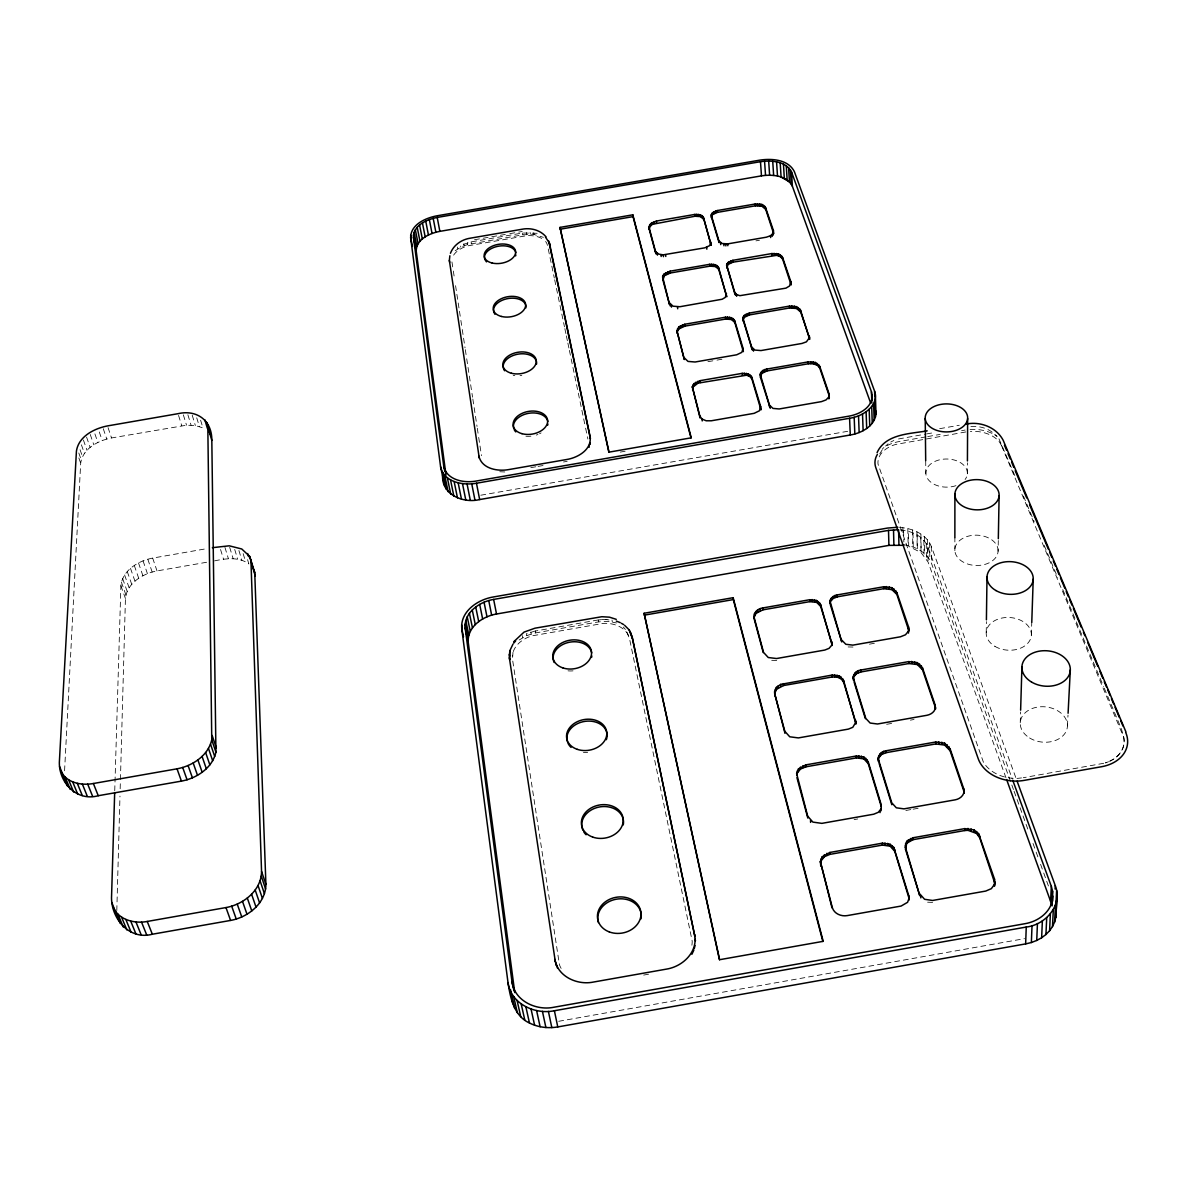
<?xml version="1.0" encoding="UTF-8"?>
<svg xmlns="http://www.w3.org/2000/svg" width="1187" height="1187" viewBox="0 0 1187 1187"><rect width="100%" height="100%" fill="white"/><g stroke="black" fill="none" stroke-linecap="round" stroke-linejoin="round"><path stroke-width="0.75" stroke-dasharray="5 3.75" d="M954.867 550.723L954.867 537.77M967.346 473.85L967.405 462.811M986.234 632.434L986.382 621.647M998.089 551.287A21.633 15.149 1.8 0 0 966.441 536.732A21.633 15.149 1.8 0 0 964.897 562.935A21.633 15.149 1.8 0 0 998.089 551.287L998.297 540.515M116.801 910.637L119.976 796.136M120.169 788.747L120.377 781.358M120.436 779.518L125.436 598.53C127.009 582.98 142.93 573.544 157.01 570.917L207.369 562.134M114.738 790.75L120.896 585.71C122.528 570.116 138.567 560.724 152.678 558.083L206.939 548.631M1020.241 722.794L1020.568 711.963M1031.355 635.03L1031.77 622.389M1067.439 725.91L1068.003 715.049M64.573 770.764L80.686 463.153C82.778 448.493 98.328 440.481 111.548 437.958L186.522 425.198L195.351 425.554L202.903 427.854L200.306 419.204M561.139 968.384A30.966 26.025 -11.6 0 1 559.418 964.63L512.487 659.26L513.229 649.141M879.76 453.864L883.069 448.449M885.606 446.075L888.099 443.834M455.17 250.813L460.808 247.119L467.708 244.507L522.844 234.803L534.016 234.477L543.394 237.341M519.149 640.001L526.82 635.535L535.693 632.894L598.574 621.884L607.803 621.35L616.572 622.952M890.769 442.009L893.841 440.466M537.177 233.29L522.562 233.008L471.105 241.896L460.482 245.323L460.808 247.119M535.53 630.92L526.479 633.65L526.82 635.535M1103.732 763.286L1023.268 777.722M898.514 438.967L924.851 434.234M854.136 819.594L857.711 818.956M905.859 810.469L911.334 809.489M913.159 809.178L920.459 807.887M643.651 975.076L649.007 974.126M558.691 1021.295L1024.559 938.65M598.203 619.955L535.352 631.024L535.693 632.894M869.418 644.17L874.893 643.206M886.689 724.307L892.164 723.343M910.384 720.138L914.035 719.485M755.941 240.857L759.457 240.249M707.942 361.679L715.167 360.418M716.978 360.106L722.393 359.157M530.826 467.648L536.287 466.699M538.097 466.387L545.367 465.126M563.528 461.966L567.163 461.328M620.207 452.099L625.697 451.134M480.794 495.216L847.652 431.311M939.689 428.67L959.289 425.258M926.691 433.908L933.991 432.632M214.565 560.872C225.812 558.454 238.958 556.614 248.855 563.959L246.866 557.252M925.934 436.875L899.197 441.549A31.945 21.589 -0.7 0 0 882.564 448.612M927.715 436.564L940.208 434.397M961.604 430.658L965.165 430.05M965.817 431.949L895.636 444.457A28.948 19.571 -0.7 0 0 878.024 464.102L983.37 762.039A33.577 25.52 5.6 0 0 1017.912 778.331L1021.488 777.915M474.533 239.729L508.081 233.943M509.846 233.631L516.924 232.415M518.689 232.103L522.221 231.495M852.978 647.049L848.141 646.945M776.713 660.432L771.001 660.313M932.596 902.387L927.151 902.165M970.921 426.415C979.127 425.985 987.94 427.958 994.023 433.759M504.772 471.966L496.448 471.595M602.017 619.51L607.521 619.466L607.803 621.35M899.509 527.429C912.135 528.126 926.246 533.942 931.305 546.361L1016.502 779.518M900.25 529.936C911.319 530.782 923.486 536.079 927.893 546.955L1012.081 778.435M605.548 619.51L608.99 619.911M903.248 544.625C914.687 546.183 926.988 552.014 931.469 563.35L1013.461 789.533M1005.982 777.826L928.056 562.015L921.008 552.534L908.723 546.361L908.441 531.346M994.958 434.59L996.828 436.237M623.309 627.048L625.401 629.481M998.964 438.804L1014.84 475.661M1001.591 445.778L999.973 442.81A29.082 19.452 0.7 0 0 970.372 431.415M626.929 632.181L629.54 638.769L692.184 941.113A30.951 26.01 -7.6 0 1 691.887 945.223M1023.431 496.062L1034.159 521.568M1044.174 545.382L1057.765 577.683M1062.78 589.583L1103.569 686.501M1104.281 688.208L1121.448 729.011L1123.718 737.275A33.859 25.268 7.6 0 1 1110.008 761.075M1001.591 445.763L1123.718 737.29A33.859 25.268 7.6 0 1 1105.423 762.885A33.859 25.268 7.6 0 0 1108.539 761.728M1014.084 791.269L1025.449 822.576M1026.072 824.327L1027.972 829.55M1033.016 843.467L1035.539 850.426M1036.162 852.162L1038.061 857.385M1040.584 864.344L1043.106 871.303M1043.729 873.038L1048.774 886.956M120.896 585.71L125.436 598.53M78.802 452.989L81.22 459.859M122.632 578.529L127.157 591.349M78.861 457.989L80.686 463.153M121.386 582.149L125.926 594.954M81.413 444.813L84.425 453.404M124.605 574.983L129.116 587.788M80.063 449.739L82.482 456.609M83.402 440.006L87.007 450.318M127.261 571.57L131.742 584.375M547.504 245.412L546.792 243.365A22.152 13.339 -9.1 0 0 545.575 241.525M86.577 437.113L90.153 447.41M130.511 568.365L134.962 581.185M90.242 434.472L93.803 444.784M134.294 565.472L138.716 578.292M94.901 433.878L97.853 442.469M138.508 562.935L142.9 575.754M99.278 431.949L102.216 440.54M143.048 560.843L147.425 573.647M147.811 559.211L152.159 572.03M103.269 428.715L106.771 439.027M108.062 427.646L111.548 437.958M152.678 558.083L157.01 570.917M178.569 415.42L181.759 425.777M220.559 549.522L223.557 559.314M224.936 547.4L228.408 558.736M183.347 414.842L186.522 425.198M192.22 415.183L195.351 425.554M229.699 547.37L233.142 558.706M187.887 414.767L191.048 425.124M196.73 417.824L199.342 426.474M234.714 549.447L237.667 559.24M238.913 550.501L241.851 560.309M243.157 553.632L245.62 561.896M548.26 249.018L554.299 277.995M554.67 279.791L564.478 326.855M564.864 328.651L565.991 334.081M566.362 335.891L567.505 341.322M567.876 343.117L569.018 348.563M569.389 350.358L585.236 426.37M585.621 428.181L587.877 439.042M522.443 635.683L522.784 637.553M457.47 247.059L457.796 248.855M463.82 243.869L464.147 245.664M530.812 632.092L531.153 633.962M467.381 242.712L467.708 244.507M471.105 241.896L471.417 243.691M526.345 232.533L526.627 234.329M522.562 233.008L522.844 234.803M530.085 232.429L530.366 234.225M533.735 232.682L534.016 234.477M598.574 621.884L598.278 620.015L602.907 619.466L603.189 621.35M451.95 261.926L453.063 269.241M453.345 271.051L454.458 278.381M455.571 285.681L459.191 309.451M459.473 311.261L460.586 318.591M460.868 320.401L461.98 327.731M462.262 329.541L465.037 347.836M465.319 349.646L466.432 356.975M466.714 358.786L472.56 397.185M472.841 399.01L477.026 426.43M477.293 428.255L478.406 435.57M478.687 437.395L481.477 455.674M612.017 620L612.299 621.884M903.604 530.277L903.841 541.955M902.892 527.696L903.07 536.168M907.818 528.586L908.144 545.53M912.996 532.918L913.248 547.949M912.536 529.966L912.833 546.925M917.15 534.981L917.373 550.026M916.928 531.806L917.195 548.765M920.919 534.076L921.157 551.035M920.8 537.488L921.008 552.534M924.421 536.702L924.628 553.676M923.857 540.367L924.05 555.412M929.658 542.919L929.836 559.893M927.893 546.955L928.056 562.015M927.359 539.684L927.537 556.658M925.697 460.719L925.845 473.568M926.246 543.542L926.409 558.602M931.305 546.361L931.469 563.35M628.546 635.683A27.153 20.031 -8.6 0 0 603.159 623.398L531.91 635.876A27.167 20.045 -10.6 0 0 512.354 656.025M587.639 752.35A20.238 15.535 -9.6 0 1 583.41 752.395M573.009 670.848A19.511 14.437 -9.6 0 1 566.971 670.7M541.732 238.439A22.152 13.339 -9.1 0 0 526.538 235.709L468.272 245.768A22.167 13.339 -10 0 0 452.395 257.609M521.805 375.418A16.87 10.802 -9.6 0 1 520.054 375.656M514.846 375.656A16.87 10.802 -9.6 0 1 513.199 375.418M541.064 432.914A17.404 11.499 -9.6 0 1 539.566 433.73M537.963 434.457A17.404 11.499 -9.6 0 1 536.272 435.065M530.915 436.193A17.404 11.499 -9.6 0 1 525.529 436.178M955.965 485.661A20.772 14.066 0.3 0 1 926.083 475.171A20.772 14.066 0.3 0 1 949.882 459.191A20.772 14.066 0.3 0 1 965.105 479.518M970.061 429.457A32.094 21.47 0.7 0 1 993.474 434.116M994.751 434.843A32.094 21.47 0.7 0 1 997.154 436.43M994.958 646.381A22.598 16.351 3.6 0 0 1031.162 636.736A22.598 16.351 3.6 0 0 1000.24 618.442A22.598 16.351 3.6 0 0 994.958 646.381M1029.604 737.973A23.666 17.701 6 0 0 1067.261 727.765A23.666 17.701 6 0 0 1034.649 707.719A23.666 17.701 6 0 0 1029.604 737.973"/><path stroke-width="1.5" d="M954.867 537.77L954.897 493.658M963.666 788.613L964.067 792.975L963.666 788.613L950.09 748.789L944.629 743.151L935.727 742.009L885.873 750.792C880.546 751.356 876.896 756.727 878.632 761.846L878.306 757.929M872.178 394.811C872.875 407.26 859.522 414.411 848.853 416.162L476.15 481.047C464.147 483.287 446.668 480.156 443.745 466.179L413.447 237.252C413.388 225.204 427.112 219.358 437.217 217.444L760.481 161.684C771.268 160.111 785.957 161.076 791.536 171.996L871.451 391.769L872.341 399.752M964.794 828.615L913.011 837.755L906.69 841.36L905.518 847.563L919.806 895.784L905.562 849.477L906.734 843.26L913.04 839.669L964.779 830.529L964.794 828.615L974.067 829.906L978.578 833.615L994.483 879.018L994.513 886.155L994.943 881.644M967.42 460.957L967.642 418.596A21.232 14.007 -0.1 0 0 936.766 405.45A21.232 14.007 -0.1 0 0 934.896 429.679A21.232 14.007 -0.1 0 0 967.642 418.596M994.899 883.558L979.794 837.933L976.589 833.452L967.939 830.321L967.954 828.392M971.1 830.752L971.114 828.838M974.052 831.835L974.067 829.906M976.589 833.452L976.619 831.538M978.548 835.544L978.578 833.615M979.794 837.933L979.824 836.004M986.412 619.837L987.005 576.659M998.326 538.705L999.113 495.617A22.138 15.119 1.2 0 0 966.722 481.239A22.138 15.119 1.2 0 0 965.15 507.368A22.138 15.119 1.2 0 0 999.113 495.617M994.439 880.932L994.483 879.018M114.679 792.59L111.519 897.876C111.593 919.242 129.724 940.371 152.351 934.228L230.59 920.429C248.024 917.328 265.799 903.262 265.903 884.36L254.73 572.49L249.656 556.391L241.762 548.987L229.239 545.812L212.369 547.682M1020.627 710.167L1021.918 666.871M1031.77 622.389L1033.224 579.063M897.817 527.295L887.698 528.037L493.273 596.987C477.975 599.48 460.348 611.201 461.728 628.531L508.006 982.584C510.306 997.763 513.912 1015.894 529.461 1023.001C538.156 1027.393 548.216 1028.55 557.771 1026.933L1025.642 943.902L1026.251 927.047C1045.391 924.896 1063.048 905.162 1055.288 885.65L1017.14 781.254M1025.642 943.902L1031.369 942.523L1032.022 925.637M1031.369 942.523L1036.741 940.445L1037.438 923.56M1036.741 940.445L1041.637 937.76L1042.379 920.86M1041.637 937.76L1045.94 934.495L1046.726 917.581M1051.445 904.613L1050.614 901.393L1051.326 886.348L1012.719 780.185M1045.94 934.495L1049.59 930.727L1050.391 913.812M1051.949 904.553L1052.587 891.185L1051.326 886.348M1052.068 905.918L1052.587 891.185M1052.691 901.081L1052.928 896.081M1049.59 930.727L1052.483 926.543L1053.314 909.613M1055.124 889.033L1055.288 885.65M1052.483 926.543L1054.59 922.032L1055.436 905.087M1055.866 905.77L1056.623 890.502M1054.59 922.032L1055.851 917.269L1056.697 900.325M1055.851 917.269L1057.098 895.428M1068.092 713.239L1070.318 669.809M113.017 906.764C118.359 919.866 134.428 923.946 147.233 921.453L225.975 907.565C243.469 904.464 261.407 890.443 261.555 871.436L250.902 559.567M215.93 752.157L211.82 440.392C212.087 420.272 196.701 409.381 178.035 413.684L107.483 425.925C94.233 428.477 78.594 436.43 76.428 451.119L59.35 762.247C58.92 782.886 77.096 801.759 98.254 795.72L181.433 781.12C196.686 778.301 212.339 768.063 215.93 752.157L211.761 739.827L207.799 425.139M449.858 255.769L449.354 260.472L479.266 458.004L478.91 456.164C481.818 468.835 497.709 471.61 508.704 469.592L566.867 459.473C577.846 457.678 591.838 449.68 590.132 436.816L549.477 243.172L545.486 237.103M557.623 968.355L555.264 961.218L509.357 657.806L509.787 650.817L513.036 644.037M509.357 657.806L509.727 659.675L509.787 650.817M964.067 791.046C963.948 795.824 959.511 799.088 955.134 799.845L903.99 808.866L896.333 807.813L891.763 802.813L878.573 759.917M514.772 992.599L468.257 642.508C466.951 626.929 482.723 616.276 496.522 614.02L888.915 545.382L903.915 545.293M514.045 990.878L512.012 981.886L465.156 627.923C463.909 612.284 479.815 601.675 493.644 599.42L888.514 530.381L898.589 529.758L898.93 544.774M442.766 473.821C440.229 494.118 462.841 503.763 479.652 499.564L850.278 434.991C862.148 433.107 877.045 424.887 875.887 411.014M440.585 466.728C443.775 482.234 463.182 485.72 476.477 483.228L849.58 418.254C862.311 416.578 879.226 406.147 874.611 391.22L794.326 171.521C788.138 159.429 771.876 158.346 759.932 160.111L436.964 215.811C425.792 217.918 410.583 224.402 410.643 237.741L440.585 466.728L444.71 486.077M935.475 707.096C935.267 711.651 930.92 714.604 926.78 715.316L877.505 723.996L870.145 723.046L865.813 718.432L853.557 678.593L853.646 680.522C851.836 675.522 855.679 670.61 860.679 670.047L908.752 661.604L917.314 662.628L922.492 667.851L935.104 704.841L935.49 709.025L935.104 704.841M881.125 810.721L881.199 804.682L868.201 761.757L863.795 756.965L856.361 755.985L805.795 764.888L798.45 768.909L796.714 775.319L797.13 771.06M908.5 633.101L908.559 626.973L896.823 592.536L891.882 587.684L883.647 586.779L837.221 594.91C832.473 595.429 828.6 599.999 830.381 604.836L841.776 641.93L830.069 601.201M878.365 759.858L878.706 755.971M820.351 861.584L822.25 856.732L829.847 852.459L882.356 843.171L890.116 844.283L893.781 847.429L908.797 895.814L909.153 899.954L909.108 898.055L907.595 902.298L901.111 906.052L847.206 915.607C841.271 916.646 834.224 913.797 832.354 907.714L820.351 861.584L832.013 907.862M820.469 863.483L820.914 859.047M853.735 674.913L853.408 678.667L853.319 676.753M830.173 603.115L830.485 599.48M446 475.097L416.236 251.199C416.133 239.18 429.768 233.245 439.858 231.361L761.475 175.854C772.233 174.266 786.862 175.32 792.382 186.24L870.679 403.12M855.634 720.227L855.723 722.141L843.66 682.273L841.36 679.023L837.221 677.08L832.324 676.961L783.598 685.522L776.506 689.291L774.666 693.505L776.357 687.392L780.69 684.395L832.221 675.047L839.372 675.922L843.556 680.359L855.961 724.07L855.872 722.141L852.785 727.319L848.349 729.115L798.376 737.913L789.741 736.786L784.815 731.281L774.71 693.802L784.963 733.18L784.815 731.281M694.291 948.487L695.063 945.505M829.342 397.215L828.897 398.891L829.016 393.654L819.698 366.308L815.469 362.495L808.199 361.887L766.757 369.083C762.722 369.528 758.805 373.133 760.511 377.481L770.259 408.269M831.879 641.737L832.191 645.446L820.632 604.613L816.626 600.503L809.742 599.717L762.677 607.967C757.247 608.634 752.306 613.724 754.324 619.436L763.241 652.568M754.146 617.374L755.956 613.427L762.826 609.866L809.86 601.631L816.745 602.417L820.736 606.527L831.968 643.651L831.672 645.313L829.06 648.354L824.772 650.061L776.565 658.533L768.256 657.524L763.553 652.405L754.16 617.522M809.549 337.509L806.418 341.841L802.011 343.444L760.971 350.566L754.947 350.076L751.549 346.93L742.914 317.953L744.249 315.43L749.279 313.071L789.474 306.098L796.522 306.647L800.572 310.208L809.653 339.378L809.341 335.936M60.611 770.437C65.864 782.827 81.384 785.779 93.372 783.509L177.026 768.82C192.339 766.001 208.081 755.778 211.761 739.827M829.016 393.654L829.119 395.538L819.802 368.178L817.502 365.373L813.288 363.756L808.302 363.771L766.891 370.967L761.728 373.445L760.511 377.481M773.093 233.26L773.39 230.441L765.585 207.577L761.831 204.416L755.214 204.001L717.274 210.544L712.512 212.696L711.221 214.951L718.877 240.724L722.022 243.498L727.69 243.884L766.357 237.192L770.526 235.738L773.093 233.26L773.212 235.085M809.445 337.805L800.691 312.077L796.625 308.501L789.592 307.967L749.412 314.926L744.397 317.285L743.062 319.807L752.365 350.046M692.303 386.769L694.024 383.594L700.211 380.641L742.231 373.356L748.314 373.875L751.757 377.095L760.674 406.577L759.443 410.761L754.16 413.328L711.25 420.791L706.191 420.777L702.021 419.056L699.885 416.118L692.303 386.769L700.063 417.987L699.885 416.118M760.674 406.577L760.971 409.886L751.905 378.979L750.065 376.591L746.578 375.211L698.015 383.149L693.045 386.992L692.6 390.286M726.592 264.953L727.913 262.564L732.809 260.324L771.847 253.558L778.672 254.048L782.574 257.401L790.839 281.631L789.518 286.008L785.942 288.144L739.813 295.682L736.474 294.435L734.723 292.254L726.592 264.953L734.887 294.109L734.723 292.254M790.839 281.631L791.121 284.969L782.693 259.241L780.586 256.763L776.654 255.353L732.958 262.164L728.076 264.404L726.859 268.01M1052.305 900.903C1049.323 913.456 1037.26 921.616 1025.078 923.679L553.884 1007.244C536.331 1010.938 514.579 1001.027 512.012 981.886M743.077 348.414L743.344 351.619L734.842 322.552L731.533 319.526L725.643 319.051L684.914 326.113L678.89 328.918L677.213 331.915L684.32 359.527L677.109 331.618L678.697 327.078L684.721 324.259L725.48 317.196L731.385 317.671L734.679 320.698L743.077 348.414L741.83 352.346L736.697 354.794L695.092 362.005L688 361.412L684.127 357.658M773.39 230.441L773.672 233.676L765.719 209.402L761.965 206.241L755.347 205.826L717.438 212.369L712.675 214.521L711.369 216.776L719.04 242.563L718.877 240.724M662.613 276.675L664.275 273.841L670.136 271.17L709.707 264.315L715.42 264.731L718.595 267.579L726.77 296.795L718.758 269.419L715.583 266.571L709.885 266.155L670.329 272.995L664.468 275.681L662.895 279.969L669.513 304.51L662.613 276.675L662.895 279.969M655.343 250.843L656.203 253.988L649.096 227.696L650.654 223.631L656.366 221.064L694.825 214.432L700.375 214.788L703.431 217.473L711.147 245.13L703.431 217.473M703.594 219.283L700.538 216.613L695.003 216.242L652.435 224.313L649.779 226.747L649.304 229.506L655.536 252.668M691.917 954.274L693.891 949.986M450.437 253.291C453.671 244.863 461.788 239.373 470.556 238.142L521.894 229.269C530.574 227.518 540.1 229.907 546.005 236.777M877.059 452.662C885.606 433.745 910.043 433.908 927.21 430.851M994.543 884.241L991.353 888.662L985.744 891.066L932.581 900.473L924.584 899.286L919.762 893.87M796.581 773.42L807.679 816.137L812.872 822.101L821.864 823.363L873.721 814.208L878.321 812.294L881.066 808.807M878.781 757.885L881.451 754.546L885.932 752.706L935.742 743.937L944.644 745.08L950.09 750.718L963.651 790.542M821.033 860.946L824.416 856.688L829.965 854.358L882.431 845.085L890.176 846.197L894.82 851.376L908.841 897.728L908.797 895.814M908.456 631.172L905.488 634.778L900.429 636.796L852.889 645.135L845.827 644.289L841.687 640.016M797.278 772.974L800.557 768.983L805.928 766.802L856.435 757.899L863.869 758.879L868.276 763.671L881.273 806.596L881.199 804.682M853.809 676.827L856.421 673.712L860.753 671.976L908.797 663.533L917.343 664.557L922.522 669.78L935.119 706.769M830.588 601.394L833.126 598.471L837.325 596.824L883.707 588.693L891.927 589.613L896.868 594.45L908.93 631.009L908.886 629.08M828.793 397.007L826.048 399.915L821.523 401.607L779.191 408.966L772.96 408.402L769.428 405.049L760.229 374.231M513.689 641.796L524.031 632.107L534.981 628.19L601.854 616.721L609.435 617.166L616.261 619.332M513.897 643.013L515.633 640.935M656.01 252.163L658.933 254.152L663.251 254.834L704.796 247.846L709.663 245.635L710.894 242.103M508.006 982.584C510.811 1003.831 534.951 1014.855 554.403 1010.731L1026.251 927.047M644.111 613.264L733.151 597.684L823.199 941.336L719.619 959.704L644.111 613.264L719.456 959.764M644.363 615.148L733.329 599.583L822.843 941.439M560.012 227.4L632.819 214.817L691.249 437.825L608.99 452.143L560.012 227.4L608.857 452.202M560.264 229.195L633.042 216.627L690.982 437.914M966.411 424.026C980.462 421.251 996.412 427.305 1003.193 440.303L1125.944 731.949M669.305 302.67L673.029 306.187L679.914 306.721L722.2 299.228L725.272 297.403L726.503 293.679M964.779 830.529L967.939 830.321M616.29 621.068L620.237 622.626M621.409 623.294L623.754 624.644M624.748 625.46L629.169 629.896L632.018 636.321L694.885 936.498L632.018 636.321M632.27 638.205L629.169 629.896M555.264 961.218L554.893 959.378C557.623 976.678 577.401 985.373 593.307 982.079L666.575 969.096C681.145 966.752 695.315 954.719 695.152 939.11L695.389 940.979L694.647 934.629M1004.454 445.199L1006.606 450.303M1008.045 453.701L1010.196 458.805M1011.636 462.203L1013.787 467.322M1015.226 470.72L1026.725 497.947M1029.589 504.742L1048.269 548.987M1049.694 552.385L1051.86 557.489M1053.284 560.902L1055.451 566.006M1056.875 569.404L1059.041 574.508M1060.466 577.921L1064.784 588.129M1066.223 591.527L1068.374 596.631M1069.813 600.028L1071.965 605.133M1073.404 608.545L1081.298 627.255M1083.449 632.359L1084.888 635.772M1087.767 642.568L1097.812 666.397M1099.963 671.501L1102.842 678.311M1104.281 681.709L1106.432 686.813M1107.872 690.211L1110.023 695.315M1111.462 698.728L1113.614 703.832M1115.053 707.229L1119.356 717.438M1120.795 720.85L1122.947 725.954M117.958 914.213L123.225 926.973M111.83 902.446L118.314 919.524M115.08 910.726L120.362 923.471M65.196 777.188L70.226 789.385M59.558 766.52L67.54 786.224M121.578 917.15L126.831 929.911M68.623 779.829L73.639 792.026M125.852 919.465L131.089 932.225M77.303 783.331L82.289 795.542M130.689 921.082L135.897 933.843M72.689 781.892L77.689 794.103M135.956 921.973L141.134 934.733M141.52 922.091L146.669 934.866M82.363 784.088L87.304 796.299M87.704 784.147L92.631 796.373M93.372 783.509L98.254 795.72M147.233 921.453L152.351 934.228M253.484 569.315L254.73 572.49M1006.621 779.562L1050.614 901.393M177.026 768.82L181.433 781.12M225.975 907.565L230.59 920.429M182.694 767.485L187.071 779.785M231.688 906.185L236.258 919.05M237.237 904.108L241.777 916.972M188.08 765.526L192.428 777.841M193.184 762.989L197.502 775.304M590.132 436.816L590.399 438.671L548.706 240.976M242.489 901.363L247 914.242M247.311 898.04L251.778 910.933M197.888 759.932L202.176 772.247M202.072 756.416L206.33 768.746M205.633 752.543L209.862 764.873M251.585 894.226L256.021 907.12M208.467 748.418L212.681 760.763M255.19 890.013L259.597 902.921M210.529 744.145L214.713 756.475M258.039 885.517L262.431 898.425M212.147 735.45L216.316 747.795M260.087 880.843L264.449 893.752M261.555 871.436L265.903 884.36M261.274 876.11L265.606 889.018M854.165 682.243L865.353 718.625M879.166 763.553L891.823 804.727M206.657 422.305L210.262 434.427M208.215 428.255L211.82 440.392M204.817 419.768L207.399 428.418M249.656 556.391L255.235 575.888M247.668 553.528L248.587 556.644M64.588 778.717L65.641 782.634M796.952 777.693L807.813 818.036L807.679 816.137M510.989 992.198L514.683 1008.401M517.087 1000.507L520.752 1016.71M513.674 996.561L517.354 1012.763M521.182 1003.95L524.817 1020.137M525.871 1006.813L529.461 1023.001M531.049 1009.024L534.595 1025.212M536.598 1010.552L540.115 1026.74M512.784 1003.727L510.514 989.646M461.728 628.531L463.494 636.751M542.429 1011.354L545.901 1027.556M465.067 624.228L468.153 638.814M465.156 627.923L468.257 642.508M461.609 624.807L462.307 628.086M467.218 616.825L470.289 631.395M548.409 1011.413L551.821 1027.616M465.764 620.489L468.85 635.075M469.414 613.293L472.456 627.878M443.745 466.179L444.873 471.58M444.739 475.393L448.122 491.685M472.263 609.999L475.29 624.585M442.721 472.708L446.104 488.999M554.403 1010.731L557.771 1026.933M450.511 479.83L453.849 496.136M475.72 607.002L478.717 621.587M447.351 477.782L450.719 494.074M479.682 604.391L482.649 618.991M454.131 481.507L457.455 497.813M410.628 235.249L411.325 238.735M410.643 237.741L412.408 246.466M484.059 602.224L486.996 616.825M555.991 963.755L556.362 965.61M458.152 482.768L461.446 499.089M414.085 232.251L416.874 246.184M413.447 234.774L416.236 248.706M413.447 237.252L416.236 251.199M462.485 483.584L465.764 499.905M417.201 227.34L419.961 241.258M467.055 483.925L470.289 500.261M415.346 229.759L418.121 243.676M488.747 600.563L491.655 615.163M422.453 222.963L425.183 236.881M471.743 483.806L474.963 500.142M493.644 599.42L496.522 614.02M419.59 225.055L422.335 238.973M425.732 221.123L428.448 235.041M476.477 483.228L479.652 499.564M509.208 654.319L509.564 656.188M429.353 219.565L432.038 233.483M433.196 218.334L435.866 232.237M437.217 217.444L439.858 231.361M449.354 260.472L449.695 262.253M549.477 243.172L549.744 244.967M588.9 445.437L589.167 447.291M589.969 442.558L590.236 444.413M630.935 632.997L631.202 634.882M632.819 214.817L633.042 216.627M649.571 224.922L649.779 226.747M649.037 226.316L649.304 229.506M657.227 253.291L657.435 255.116M652.227 222.503L652.435 224.313M650.654 223.631L650.862 225.441M660.981 254.671L661.189 256.496M663.162 275.221L663.355 277.046M656.366 221.064L656.574 222.889M654.185 221.628L654.378 223.438M667.88 271.749L668.073 273.574M671.278 305.267L671.471 307.107M665.595 254.626L665.788 256.451M670.002 304.08L670.21 305.92M665.877 272.669L666.085 274.494M663.251 254.834L663.459 256.659M664.275 273.841L664.468 275.681M678.697 327.078L678.89 328.918M677.554 328.517L677.762 330.372M677.02 330.075L677.302 333.473M670.136 271.17L670.329 272.995M682.406 324.867L682.599 326.722M680.344 325.831L680.537 327.686M677.495 306.943L677.703 308.783M692.852 385.137L693.045 386.992M684.721 324.259L684.914 326.113M695.716 382.288L695.908 384.158M694.024 383.594L694.202 385.463M700.211 380.641L700.404 382.511M702.021 419.056L702.214 420.94M697.822 381.279L698.015 383.149M1055.777 907.462L1056.237 912.388M698.653 214.372L698.817 216.182M696.769 214.254L696.932 216.064M733.151 597.684L733.329 599.583M694.825 214.432L695.003 216.242M702.838 216.39L703.016 218.215M701.799 215.485L701.962 217.295M700.375 214.788L700.538 216.613M774.517 691.591L774.874 695.716M711.696 264.137L711.874 265.977M709.707 264.315L709.885 266.155M706.68 247.356L706.844 249.196M712.512 212.696L712.675 214.521M716.903 265.473L717.067 267.312M711.621 213.779L711.785 215.604M711.221 214.951L711.473 217.933M715.42 264.731L715.583 266.571M713.654 264.271L713.817 266.111M725.48 317.196L725.643 319.051M715.435 211.019L715.598 212.844M713.817 211.746L713.966 213.571M718.595 267.579L718.758 269.419M717.987 266.437L718.15 268.277M723.773 243.928L723.936 245.768M729.545 317.181L729.708 319.036M754.546 613.412L754.709 615.326M727.527 317.018L727.69 318.873M720.554 242.771L720.717 244.611M717.274 210.544L717.438 212.369M734.679 320.698L734.842 322.552M727.69 243.884L727.839 245.724M729.248 261.57L729.397 263.41M734.041 319.481L734.189 321.336M757.662 609.925L757.825 611.824M732.913 318.457L733.062 320.312M727.913 262.564L728.076 264.404M725.717 244.062L725.865 245.902M727.008 263.722L727.171 265.562M731.385 317.671L731.533 319.526M755.793 611.528L755.956 613.427M762.677 607.967L762.826 609.866M736.474 294.435L736.637 296.29M742.231 373.356L742.379 375.226M732.809 260.324L732.958 262.164M735.361 293.426L735.525 295.281M730.91 260.814L731.073 262.653M760.006 608.708L760.17 610.608M748.314 373.875L748.478 375.745M743.329 316.647L743.477 318.502M742.914 317.953L743.181 321.098M746.43 373.341L746.578 375.211M744.353 373.163L744.501 375.033M747.32 313.591L747.469 315.445M751.757 377.095L751.905 378.979M776.357 687.392L776.506 689.291M751.089 375.819L751.237 377.689M745.614 314.392L745.762 316.246M749.902 374.721L750.065 376.591M775.066 689.41L775.23 691.309M744.249 315.43L744.397 317.285M780.69 684.395L780.838 686.294M753.374 349.26L753.522 351.115M749.279 313.071L749.412 314.926M778.271 685.685L778.42 687.585M751.549 346.93L751.697 348.8M760.644 372.852L760.778 374.721M783.465 683.608L783.598 685.522M764.74 369.617L764.888 371.486M762.989 370.463L763.122 372.332M761.579 371.561L761.728 373.445M757.514 203.778L757.647 205.603M755.214 204.001L755.347 205.826M766.757 369.083L766.891 370.967M769.428 405.049L769.562 406.933M761.831 204.416L761.965 206.241M800.424 767.084L800.557 768.983M759.769 203.927L759.903 205.752M798.45 768.909L798.584 770.808M765.585 207.577L765.719 209.402M764.843 206.301L764.977 208.14M802.931 765.719L803.065 767.618M760.481 161.684L761.475 175.854M763.567 205.232L763.686 207.057M774.206 253.35L774.339 255.19M772.069 234.581L772.188 236.421M771.847 253.558L771.965 255.413M810.498 820.499L810.617 822.398M770.526 235.738L770.645 237.563M764.562 161.18L765.541 175.35M805.795 764.888L805.928 766.802M772.722 161.269L773.642 175.453M778.672 254.048L778.791 255.888M776.535 253.514L776.654 255.353M768.672 161.031L769.621 175.216M776.58 161.877L777.5 176.077M782.574 257.401L782.693 259.241M781.788 256.051L781.907 257.905M820.618 864.136L820.736 866.035M780.467 254.908L780.586 256.763M824.297 854.774L824.416 856.688M789.474 306.098L789.592 307.967M780.185 162.842L781.091 177.056L789.459 181.863L788.598 167.634M822.25 856.732L822.368 858.631M786.284 165.765L787.144 179.979M794.311 306.068L794.429 307.937M812.131 599.539L812.234 601.453M826.879 853.319L826.998 855.219M783.45 164.147L784.325 178.362M791.907 305.89L792.026 307.745M809.742 599.717L809.86 601.631M799.756 308.783L799.875 310.653M791.536 171.996L792.382 186.24M816.626 600.503L816.745 602.417M790.379 169.726L791.21 183.97M798.376 307.567L798.48 309.436M829.847 852.459L829.965 854.358M814.475 599.806L814.594 601.705M796.522 306.647L796.625 308.501M820.632 604.613L820.736 606.527M819.816 602.996L819.935 604.91M818.451 601.586L818.57 603.5M800.572 310.208L800.691 312.077M810.706 361.664L810.81 363.548M808.199 361.887L808.302 363.771M815.469 362.495L815.573 364.379M832.221 675.047L832.324 676.961M813.184 361.872L813.288 363.756M819.698 366.308L819.802 368.178M831.493 597.892L831.597 599.806M818.837 364.795L818.941 366.664M834.684 674.869L834.787 676.783M817.398 363.489L817.502 365.373M839.372 675.922L839.461 677.836M834.98 595.533L835.084 597.447M833.022 596.557L833.126 598.471M837.117 675.166L837.221 677.08M843.556 680.359L843.66 682.273M842.696 678.608L842.8 680.522M837.221 594.91L837.325 596.824M841.271 677.094L841.36 679.023M858.913 755.807L859.002 757.721M854.759 673.222L854.848 675.136M856.361 755.985L856.435 757.899M858.349 670.7L858.438 672.628M861.45 756.134L861.539 758.048M856.331 671.783L856.421 673.712M865.783 758.241L865.872 760.155M860.679 670.047L860.753 671.976M863.795 756.965L863.869 758.879M849.58 418.254L850.278 434.991M868.201 761.757L868.276 763.671M854.18 417.23L854.833 433.967M867.296 759.873L867.371 761.787M858.513 415.776L859.151 432.513M862.519 413.937L863.127 430.673M869.181 409.263L869.745 425.999M879.76 754.16L879.819 756.074M882.356 843.171L882.431 845.085M866.109 411.741L866.688 428.492M879.982 810.691L880.057 812.605M883.469 751.475L883.529 753.389M871.451 391.769L871.822 402.883M871.703 406.518L872.252 423.269M885.027 842.993L885.087 844.907M881.377 752.632L881.451 754.546M890.116 844.283L890.176 846.197M875.368 394.277L875.991 414.144M874.611 391.22L874.76 396.235M874.878 400.523L875.398 417.275M885.873 750.792L885.932 752.706M887.668 843.378L887.728 845.278M873.617 403.595L874.151 420.332M886.466 586.556L886.526 588.47M893.781 847.429L893.841 849.343M892.209 845.663L892.253 847.577M883.647 586.779L883.707 588.693M888.514 530.381L888.915 545.382M889.286 586.868L889.33 588.782M894.761 849.462L894.82 851.376M893.514 529.788L893.885 544.803M894.093 588.975L894.152 590.889M891.882 587.684L891.927 589.613M896.823 592.536L896.868 594.45M895.784 590.622L895.829 592.536M908.367 839.713L908.411 841.628M906.69 841.36L906.734 843.26M905.622 843.289L905.666 845.203M905.518 847.563L905.562 849.477M905.221 845.411L905.266 847.325M910.518 838.497L910.563 840.411M911.69 661.382L911.72 663.31M913.011 837.755L913.04 839.669M908.559 626.973L908.604 628.902M908.752 661.604L908.797 663.533M914.598 661.738L914.628 663.667M919.628 664.008L919.658 665.937M917.314 662.628L917.343 664.557M920.786 895.992L920.815 897.891M922.492 667.851L922.522 669.78M921.394 665.788L921.424 667.717M925.222 418.492L925.697 460.719M938.769 741.786L938.783 743.715M935.727 742.009L935.742 743.937M941.81 742.172L941.825 744.101M944.629 743.151L944.644 745.08M950.09 748.789L950.09 750.718M948.917 746.578L948.917 748.507M947.063 744.65L947.063 746.578M591.823 655.921A19.511 14.437 -9.6 0 1 591.571 657.45M554.181 662.524A19.511 14.437 -9.6 0 1 567.92 642.568A19.511 14.437 -9.6 0 1 591.69 652.895M567.431 741.756A20.238 15.535 -9.6 0 1 587.387 721.117A20.238 15.535 -9.6 0 1 606.349 739.694M571.036 747.38A20.238 15.535 -9.6 0 1 568.024 743.285M598.396 922.581A21.87 18.146 -9.6 0 1 618.561 898.9A21.87 18.146 -9.6 0 1 641.01 918.827M582.951 830.321A21.025 16.766 -9.6 0 1 600.741 806.759A21.025 16.766 -9.6 0 1 623.249 824.935M586.111 834.758A21.025 16.766 -9.6 0 1 583.796 831.894M515.87 254.879A15.876 9.57 -9.6 0 1 515.618 255.902M486.551 261.882A15.876 9.57 -9.6 0 1 485.809 261.051M485.216 260.176A15.876 9.57 -9.6 0 1 496.863 246.525A15.876 9.57 -9.6 0 1 515.841 252.861M493.881 312.315A16.366 10.164 -9.6 0 1 508.793 298.427A16.366 10.164 -9.6 0 1 525.9 307.848M494.934 314.258A16.366 10.164 -9.6 0 1 494.326 313.309M547.89 423.996A17.404 11.499 -9.6 0 1 547.652 425.213M515.796 431.905A17.404 11.499 -9.6 0 1 514.297 429.828M513.808 428.7A17.404 11.499 -9.6 0 1 527.74 413.477A17.404 11.499 -9.6 0 1 547.83 421.578M503.54 368.697A16.87 10.802 -9.6 0 1 518.838 354.023A16.87 10.802 -9.6 0 1 536.554 364.112M504.638 370.759A16.87 10.802 -9.6 0 1 504 369.765M1125.825 732.75A37.361 27.895 7.6 0 1 1101.521 766.728L1024.099 780.393A37.064 28.162 5.6 0 1 978.251 758.775L875.813 467.633A31.945 21.589 -0.7 0 1 877.386 454.369M609.287 931.914A21.885 18.146 -9.6 0 0 640.965 913.115A21.885 18.146 -9.6 0 0 607.358 900.488A21.885 18.146 -9.6 0 0 609.287 931.914M592.669 837.072A21.04 16.766 -9.6 0 0 623.22 819.505A21.04 16.766 -9.6 0 0 591.037 808.006A21.04 16.766 -9.6 0 0 592.669 837.072M563.053 667.969A19.526 14.437 -9.6 0 0 591.556 652.494A19.526 14.437 -9.6 0 0 561.896 642.909A19.526 14.437 -9.6 0 0 563.053 667.969M577.297 749.353A20.253 15.535 -9.6 0 0 606.794 732.883A20.253 15.535 -9.6 0 0 575.932 722.393A20.253 15.535 -9.6 0 0 577.297 749.353M522.013 433.685A17.419 11.499 -9.6 0 0 547.652 420.91A17.419 11.499 -9.6 0 0 521.434 413.669A17.419 11.499 -9.6 0 0 522.013 433.685M511.434 373.252A16.885 10.802 -9.6 0 0 536.316 361.115A16.885 10.802 -9.6 0 0 510.974 354.438A16.885 10.802 -9.6 0 0 511.434 373.252M492.13 263.024A15.891 9.57 -9.6 0 0 515.648 252.045A15.891 9.57 -9.6 0 0 491.893 246.332A15.891 9.57 -9.6 0 0 492.13 263.024M501.493 316.469A16.366 10.149 -9.6 0 0 525.663 304.925A16.366 10.149 -9.6 0 0 501.151 298.768A16.366 10.149 -9.6 0 0 501.493 316.469M995.967 590.562A23.146 16.351 3 0 0 1033.031 580.769A23.146 16.351 3 0 0 1001.353 562.623A23.146 16.351 3 0 0 995.967 590.562M1031.518 682.035A24.259 17.716 5.2 0 0 1070.14 671.664A24.259 17.716 5.2 0 0 1036.666 651.737A24.259 17.716 5.2 0 0 1031.518 682.035"/></g></svg>
